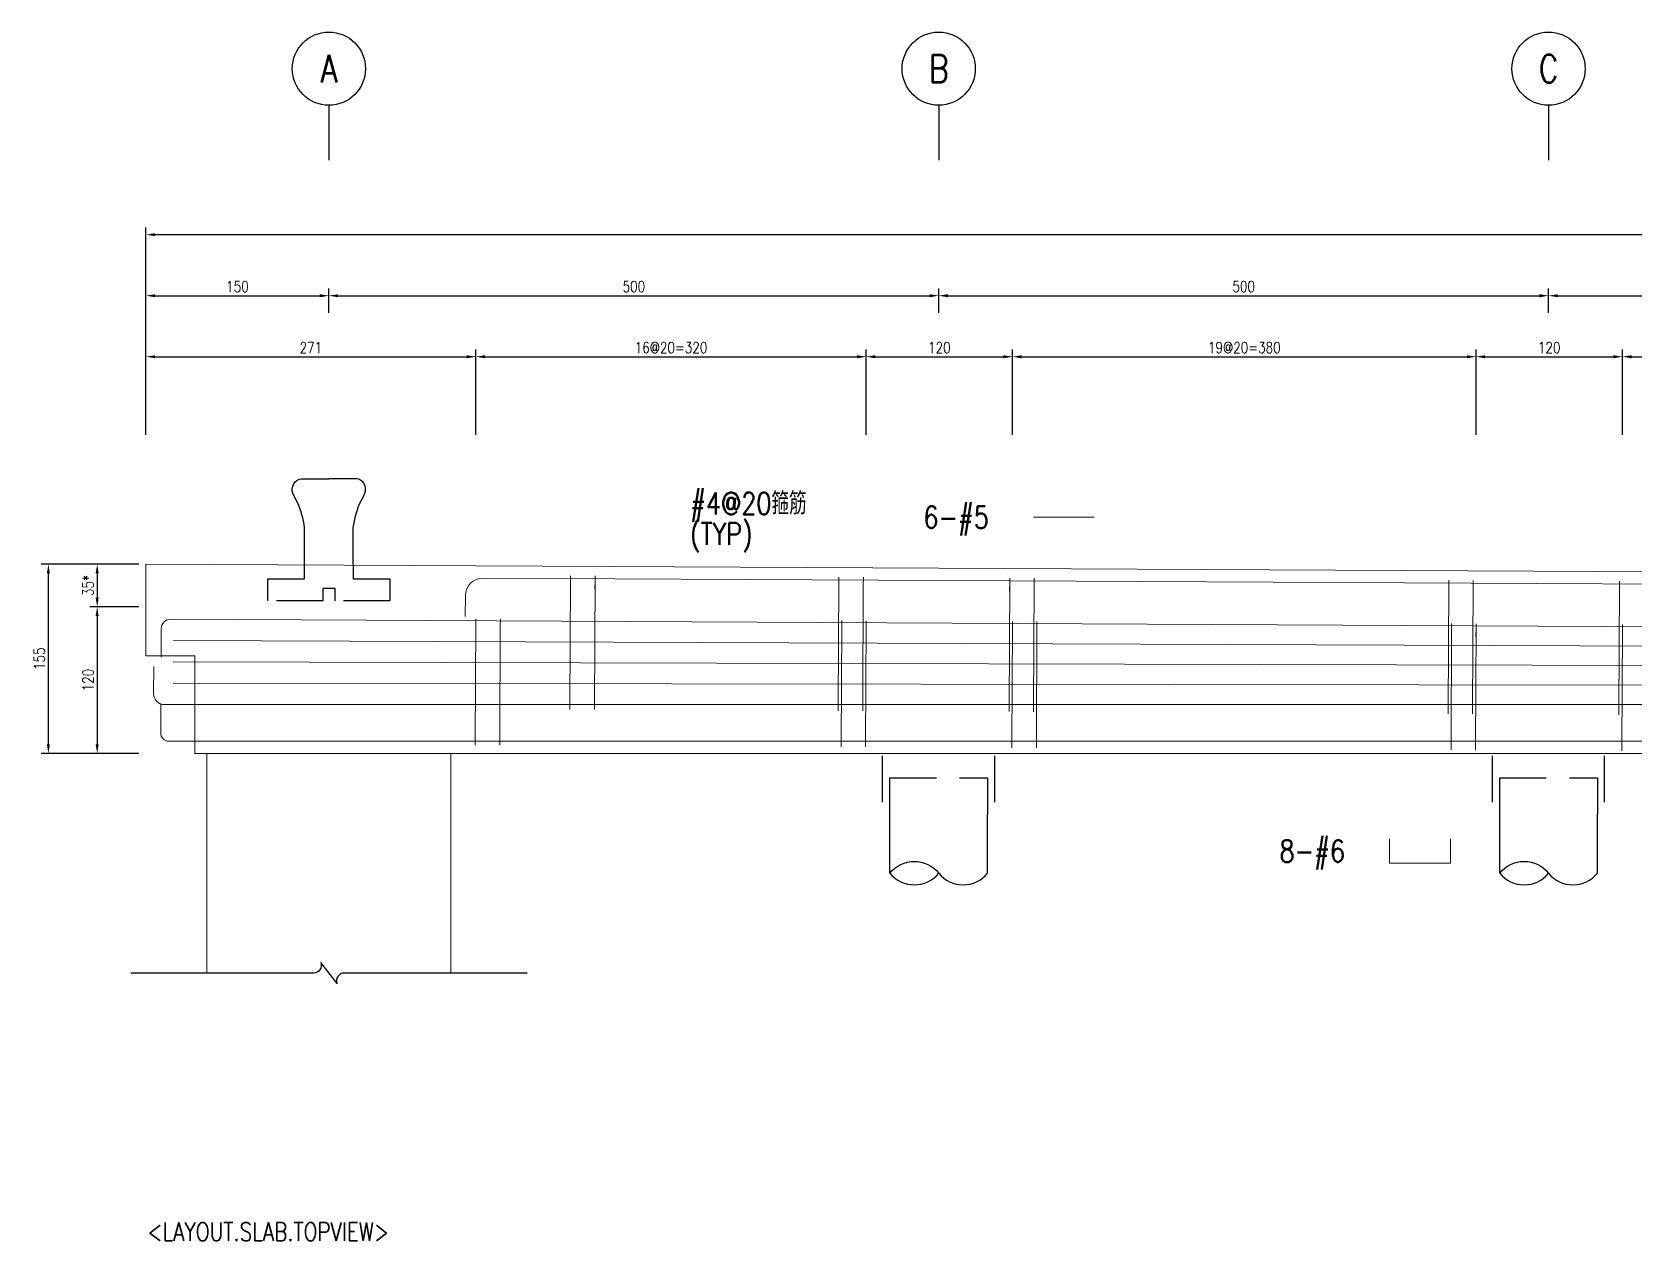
# Model space of a CAD drawing. Extents: x -4754 to 4976, y -19960 to 3841.
# Drawn here: x -359 to 955, y -9499 to -8509 of the extents above; entities that cross this region are included whole.
import ezdxf
from ezdxf.enums import TextEntityAlignment as Align

# ---------------------------------------------------------------- set-up
doc = ezdxf.new("R2010")
doc.units = 0
doc.header["$LTSCALE"] = 3
doc.linetypes.add('DASHED', pattern=[19.05, 12.7, -6.35])
doc.layers.get('0').update_dxf_attribs({"linetype": 'CONTINUOUS'})
doc.layers.add('HB_0', color=7, linetype='CONTINUOUS', transparency=0.5)
for name, color, linetype in [('HB_DIM', 1, 'CONTINUOUS'), ('HB_TXT_CTEXT', 2, 'CONTINUOUS'), ('RCAD.PARM.Treatle', 2, 'CONTINUOUS'), ('鋼筋', 3, 'CONTINUOUS')]:
    doc.layers.add(name, color=color, linetype=linetype)
doc.styles.get("Standard").update_dxf_attribs({"font": 'ROMANS.shx', "width": 0.8, "bigfont": 'chineset.shx'})
doc.dimstyles.new('30', dxfattribs={"dimscale": 3, "dimtxt": 3, "dimasz": 2.5, "dimexe": 2, "dimexo": 2, "dimgap": 1, "dimtad": 1, "dimdsep": 46, "dimtxsty": 'Standard', "dimcen": 0, "dimclrd": 256, "dimclre": 256, "dimclrt": 2, "dimadec": 0, "dimazin": 0, "dimtfac": 1, "dimtix": 1, "dimtmove": 2, "dimatfit": 3, "dimfxl": 1, "dimtolj": 1, "dimtzin": 0, "dimarcsym": 0})

# ---------------------------------------------------------------- blocks, each defined once
blk = doc.blocks.new('fender_bottom')
at = {"color": 1, "linetype": 'Continuous'}
blk.add_lwpolyline([(162.5, 0), (12.5, 0, 0.529473), (6.7, -8.6), (-6.7, 8.6, -0.532815), (-12.5, 0), (-162.5, 0)], format="xyb", dxfattribs=at)
blk = doc.blocks.new('fender_top_transverse')
at = {"layer": 'HB_0', "color": 1, "linetype": 'Continuous'}
for points in [[(-20, 30), (-20, 60, 0.07193), (-25.7, 80.5, -0.041495), (-29.5, 88.2, -0.488993), (-22.5, 100), (0, 100)], [(20, 30), (20, 60, -0.07193), (25.7, 80.5, 0.041495), (29.5, 88.2, 0.488993), (22.5, 100), (0, 100)]]:
    blk.add_lwpolyline(points, format="xyb", dxfattribs=at)
at = {"layer": 'HB_0', "color": 252, "linetype": 'DASHED'}
blk.add_lwpolyline([(20, 30), (20, 18), (50, 18), (50, 0), (5, 0), (5, 10), (-5, 10), (-5, 0), (-50, 0), (-50, 18), (-20, 18), (-20, 30)], dxfattribs=at)
blk = doc.blocks.new('pile_vertical')
at = {"color": 252, "linetype": 'DASHED'}
for p, q in [((-46, -40), (-46, 0)), ((46, -40), (46, 0))]:
    blk.add_line(p, q, dxfattribs=at)
at = {"linetype": 'Continuous'}
for p, q in [((-40, -98.1), (-40, -50)), ((40, -98.1), (40, -50))]:
    blk.add_line(p, q, dxfattribs=at)
at = {"color": 252, "linetype": 'DASHED'}
blk.add_lwpolyline([(-40, -50), (-40, -20), (40, -20), (40, -50)], dxfattribs=at)
at = {"linetype": 'Continuous'}
for points in [[(-40, -98.1, -0.48), (0, -98.1, 0.48), (40, -98.1, 0.48)], [(-40, -98.1, 0.48), (0, -98.1, 0.48)]]:
    blk.add_lwpolyline(points, format="xyb", dxfattribs=at)
blk = doc.blocks.new('line_guide')
at = {"color": 4, "linetype": 'Continuous'}
blk.add_line((0, 0), (0, -45), dxfattribs=at)
blk.add_circle((0, 30), 30, dxfattribs=at)
at = {"color": 4, "linetype": 'Continuous', "width": 0.8}
blk.add_attdef('A', text='', height=22.5, dxfattribs=at).set_placement((0, 30), align=Align.MIDDLE)
blk = doc.blocks.new('*D241')
at = {"layer": 'HB_DIM', "linetype": 'Continuous', "lineweight": -2}
for p, q in [((-271.4, -8944.8), (-311.4, -8944.8)), ((-305.4, -8952.3), (-305.4, -8972.3)), ((-271.4, -8979.8), (-311.4, -8979.8))]:
    blk.add_line(p, q, dxfattribs=at)
at = {"layer": 'HB_DIM'}
for points in [[(-304.2, -8952.3), (-306.7, -8952.3), (-305.4, -8944.8)], [(-306.7, -8972.3), (-304.2, -8972.3), (-305.4, -8979.8)]]:
    blk.add_solid(points, dxfattribs=at)
at = {"layer": 'HB_DIM', "color": 2, "linetype": 'Continuous', "insert": (-312.9, -8962.3), "char_height": 9, "attachment_point": 5, "rotation": 90}
blk.add_mtext('\\A1;35*', dxfattribs=at)
blk = doc.blocks.new('*D242')
at = {"layer": 'HB_DIM', "linetype": 'Continuous', "lineweight": -2}
for p, q in [((-271.4, -8979.8), (-311.4, -8979.8)), ((-305.4, -8987.3), (-305.4, -9092.3)), ((-271.4, -9099.8), (-311.4, -9099.8))]:
    blk.add_line(p, q, dxfattribs=at)
at = {"layer": 'HB_DIM'}
for points in [[(-304.2, -8987.3), (-306.7, -8987.3), (-305.4, -8979.8)], [(-306.7, -9092.3), (-304.2, -9092.3), (-305.4, -9099.8)]]:
    blk.add_solid(points, dxfattribs=at)
at = {"layer": 'HB_DIM', "color": 2, "linetype": 'Continuous', "insert": (-312.9, -9039.8), "char_height": 9, "attachment_point": 5, "rotation": 90}
blk.add_mtext('\\A1;120', dxfattribs=at)
blk = doc.blocks.new('*D243')
at = {"layer": 'HB_DIM', "linetype": 'Continuous', "lineweight": -2}
for p, q in [((-265.4, -8838.8), (-265.4, -8768.8)), ((5.1, -8838.8), (5.1, -8768.8)), ((-257.9, -8774.8), (-2.4, -8774.8))]:
    blk.add_line(p, q, dxfattribs=at)
at = {"layer": 'HB_DIM'}
for points in [[(-257.9, -8773.6), (-257.9, -8776.1), (-265.4, -8774.8)], [(-2.4, -8776.1), (-2.4, -8773.6), (5.1, -8774.8)]]:
    blk.add_solid(points, dxfattribs=at)
at = {"layer": 'HB_DIM', "color": 2, "linetype": 'Continuous', "insert": (-130.2, -8767.3), "char_height": 9, "attachment_point": 5, "rotation": 0}
blk.add_mtext('\\A1;271', dxfattribs=at)
blk = doc.blocks.new('*D244')
at = {"layer": 'HB_DIM', "linetype": 'Continuous', "lineweight": -2}
for p, q in [((5.1, -8838.8), (5.1, -8768.8)), ((325.1, -8838.8), (325.1, -8768.8)), ((12.6, -8774.8), (317.6, -8774.8))]:
    blk.add_line(p, q, dxfattribs=at)
at = {"layer": 'HB_DIM'}
for points in [[(12.6, -8773.6), (12.6, -8776.1), (5.1, -8774.8)], [(317.6, -8776.1), (317.6, -8773.6), (325.1, -8774.8)]]:
    blk.add_solid(points, dxfattribs=at)
at = {"layer": 'HB_DIM', "color": 2, "linetype": 'Continuous', "insert": (165.1, -8767.3), "char_height": 9, "attachment_point": 5, "rotation": 0}
blk.add_mtext('\\A1;16@20=320', dxfattribs=at)
blk = doc.blocks.new('*D245')
at = {"layer": 'HB_DIM', "linetype": 'Continuous', "lineweight": -2}
for p, q in [((325.1, -8838.8), (325.1, -8768.8)), ((445.1, -8838.8), (445.1, -8768.8)), ((332.6, -8774.8), (437.6, -8774.8))]:
    blk.add_line(p, q, dxfattribs=at)
at = {"layer": 'HB_DIM'}
for points in [[(332.6, -8773.6), (332.6, -8776.1), (325.1, -8774.8)], [(437.6, -8776.1), (437.6, -8773.6), (445.1, -8774.8)]]:
    blk.add_solid(points, dxfattribs=at)
at = {"layer": 'HB_DIM', "color": 2, "linetype": 'Continuous', "insert": (385.1, -8767.3), "char_height": 9, "attachment_point": 5, "rotation": 0}
blk.add_mtext('\\A1;120', dxfattribs=at)
blk = doc.blocks.new('*D246')
at = {"layer": 'HB_DIM', "linetype": 'Continuous', "lineweight": -2}
for p, q in [((445.1, -8838.8), (445.1, -8768.8)), ((825.1, -8838.8), (825.1, -8768.8)), ((452.6, -8774.8), (817.6, -8774.8))]:
    blk.add_line(p, q, dxfattribs=at)
at = {"layer": 'HB_DIM'}
for points in [[(452.6, -8773.6), (452.6, -8776.1), (445.1, -8774.8)], [(817.6, -8776.1), (817.6, -8773.6), (825.1, -8774.8)]]:
    blk.add_solid(points, dxfattribs=at)
at = {"layer": 'HB_DIM', "color": 2, "linetype": 'Continuous', "insert": (635.1, -8767.3), "char_height": 9, "attachment_point": 5, "rotation": 0}
blk.add_mtext('\\A1;19@20=380', dxfattribs=at)
blk = doc.blocks.new('*D247')
at = {"layer": 'HB_DIM', "linetype": 'Continuous', "lineweight": -2}
for p, q in [((825.1, -8838.8), (825.1, -8768.8)), ((945.1, -8838.8), (945.1, -8768.8)), ((832.6, -8774.8), (937.6, -8774.8))]:
    blk.add_line(p, q, dxfattribs=at)
at = {"layer": 'HB_DIM'}
for points in [[(832.6, -8773.6), (832.6, -8776.1), (825.1, -8774.8)], [(937.6, -8776.1), (937.6, -8773.6), (945.1, -8774.8)]]:
    blk.add_solid(points, dxfattribs=at)
at = {"layer": 'HB_DIM', "color": 2, "linetype": 'Continuous', "insert": (885.1, -8767.3), "char_height": 9, "attachment_point": 5, "rotation": 0}
blk.add_mtext('\\A1;120', dxfattribs=at)
blk = doc.blocks.new('*D248')
at = {"layer": 'HB_DIM', "linetype": 'Continuous', "lineweight": -2}
for p, q in [((945.1, -8838.8), (945.1, -8768.8)), ((1325.1, -8838.8), (1325.1, -8768.8)), ((952.6, -8774.8), (1317.6, -8774.8))]:
    blk.add_line(p, q, dxfattribs=at)
at = {"layer": 'HB_DIM'}
for points in [[(952.6, -8773.6), (952.6, -8776.1), (945.1, -8774.8)], [(1317.6, -8776.1), (1317.6, -8773.6), (1325.1, -8774.8)]]:
    blk.add_solid(points, dxfattribs=at)
at = {"layer": 'HB_DIM', "color": 2, "linetype": 'Continuous', "insert": (1135.1, -8767.3), "char_height": 9, "attachment_point": 5, "rotation": 0}
blk.add_mtext('\\A1;19@20=380', dxfattribs=at)
blk = doc.blocks.new('*D256')
at = {"layer": 'HB_DIM', "linetype": 'Continuous', "lineweight": -2}
for p, q in [((-265.4, -8838.8), (-265.4, -8668.8)), ((-257.9, -8674.8), (2707.1, -8674.8)), ((2714.6, -8853.8), (2714.6, -8668.8))]:
    blk.add_line(p, q, dxfattribs=at)
at = {"layer": 'HB_DIM'}
for points in [[(-257.9, -8673.6), (-257.9, -8676.1), (-265.4, -8674.8)], [(2707.1, -8676.1), (2707.1, -8673.6), (2714.6, -8674.8)]]:
    blk.add_solid(points, dxfattribs=at)
at = {"layer": 'HB_DIM', "color": 2, "linetype": 'Continuous', "insert": (1224.6, -8667.3), "char_height": 9, "attachment_point": 5, "rotation": 0}
blk.add_mtext('\\A1;2980', dxfattribs=at)
blk = doc.blocks.new('*D257')
at = {"layer": 'HB_DIM', "linetype": 'Continuous', "lineweight": -2}
for p, q in [((-265.4, -8838.8), (-265.4, -8718.8)), ((-115.4, -8738.8), (-115.4, -8718.8)), ((-257.9, -8724.8), (-122.9, -8724.8))]:
    blk.add_line(p, q, dxfattribs=at)
at = {"layer": 'HB_DIM'}
for points in [[(-257.9, -8723.6), (-257.9, -8726.1), (-265.4, -8724.8)], [(-122.9, -8726.1), (-122.9, -8723.6), (-115.4, -8724.8)]]:
    blk.add_solid(points, dxfattribs=at)
at = {"layer": 'HB_DIM', "color": 2, "linetype": 'Continuous', "insert": (-190.4, -8717.3), "char_height": 9, "attachment_point": 5, "rotation": 0}
blk.add_mtext('\\A1;150', dxfattribs=at)
blk = doc.blocks.new('*D258')
at = {"layer": 'HB_DIM', "linetype": 'Continuous', "lineweight": -2}
for p, q in [((-115.4, -8738.8), (-115.4, -8718.8)), ((384.6, -8738.8), (384.6, -8718.8)), ((-107.9, -8724.8), (377.1, -8724.8))]:
    blk.add_line(p, q, dxfattribs=at)
at = {"layer": 'HB_DIM'}
for points in [[(-107.9, -8723.6), (-107.9, -8726.1), (-115.4, -8724.8)], [(377.1, -8726.1), (377.1, -8723.6), (384.6, -8724.8)]]:
    blk.add_solid(points, dxfattribs=at)
at = {"layer": 'HB_DIM', "color": 2, "linetype": 'Continuous', "insert": (134.6, -8717.3), "char_height": 9, "attachment_point": 5, "rotation": 0}
blk.add_mtext('\\A1;500', dxfattribs=at)
blk = doc.blocks.new('*D259')
at = {"layer": 'HB_DIM', "linetype": 'Continuous', "lineweight": -2}
for p, q in [((384.6, -8738.8), (384.6, -8718.8)), ((884.6, -8738.8), (884.6, -8718.8)), ((392.1, -8724.8), (877.1, -8724.8))]:
    blk.add_line(p, q, dxfattribs=at)
at = {"layer": 'HB_DIM'}
for points in [[(392.1, -8723.6), (392.1, -8726.1), (384.6, -8724.8)], [(877.1, -8726.1), (877.1, -8723.6), (884.6, -8724.8)]]:
    blk.add_solid(points, dxfattribs=at)
at = {"layer": 'HB_DIM', "color": 2, "linetype": 'Continuous', "insert": (634.6, -8717.3), "char_height": 9, "attachment_point": 5, "rotation": 0}
blk.add_mtext('\\A1;500', dxfattribs=at)
blk = doc.blocks.new('*D260')
at = {"layer": 'HB_DIM', "linetype": 'Continuous', "lineweight": -2}
for p, q in [((884.6, -8738.8), (884.6, -8718.8)), ((1384.6, -8738.8), (1384.6, -8718.8)), ((892.1, -8724.8), (1377.1, -8724.8))]:
    blk.add_line(p, q, dxfattribs=at)
at = {"layer": 'HB_DIM'}
for points in [[(892.1, -8723.6), (892.1, -8726.1), (884.6, -8724.8)], [(1377.1, -8726.1), (1377.1, -8723.6), (1384.6, -8724.8)]]:
    blk.add_solid(points, dxfattribs=at)
at = {"layer": 'HB_DIM', "color": 2, "linetype": 'Continuous', "insert": (1134.6, -8717.3), "char_height": 9, "attachment_point": 5, "rotation": 0}
blk.add_mtext('\\A1;500', dxfattribs=at)
blk = doc.blocks.new('*D264')
at = {"layer": 'HB_DIM', "linetype": 'Continuous', "lineweight": -2}
for p, q in [((-281.4, -8944.8), (-351.4, -8944.8)), ((-345.4, -9092.3), (-345.4, -8952.3)), ((-281.4, -9099.8), (-351.4, -9099.8))]:
    blk.add_line(p, q, dxfattribs=at)
at = {"layer": 'HB_DIM'}
for points in [[(-344.2, -8952.3), (-346.7, -8952.3), (-345.4, -8944.8)], [(-346.7, -9092.3), (-344.2, -9092.3), (-345.4, -9099.8)]]:
    blk.add_solid(points, dxfattribs=at)
at = {"layer": 'HB_DIM', "color": 2, "linetype": 'Continuous', "insert": (-352.9, -9022.3), "char_height": 9, "attachment_point": 5, "rotation": 90}
blk.add_mtext('\\A1;155', dxfattribs=at)

msp = doc.modelspace()

# ---------------------------------------------------------------- linework, layer by layer
at = {"layer": 'HB_0', "lineweight": 5}
for p, q in [((-215.427, -9099.802), (-215.427, -9279.802)), ((-15.427, -9099.802), (-15.427, -9279.802))]:
    msp.add_line(p, q, dxfattribs=at)
msp.add_lwpolyline([(-225.427, -9099.802), (-225.427, -9019.802), (-265.427, -9019.802), (-265.427, -8944.802), (2714.573, -8959.802), (2714.573, -9099.802), (-225.427, -9099.802)], dxfattribs=at)
at = {"layer": 'HB_DIM', "color": 1, "linetype": 'Continuous'}
for points in [[(25.129, -8990.171, 0, 1.25, 0), (37.439, -8981.661, 0, 0, 0), (162.767, -8895.029, 0, 0, 0), (180.767, -8895.029, 0, 0, 0)], [(102.767, -8955.029, 0, 1.25, 0), (112.767, -8945.029, 0, 0, 0), (162.767, -8895.029, 0, 0, 0), (180.767, -8895.029, 0, 0, 0)], [(344.142, -9026.359, 0, 1.25, 0), (344.142, -9011.359, 0, 0, 0), (344.142, -8906.359, 0, 0, 0), (362.142, -8906.359, 0, 0, 0)], [(344.142, -9043.104, 0, 1.25, 0), (344.142, -9028.104, 0, 0, 0), (344.142, -8906.359, 0, 0, 0), (362.142, -8906.359, 0, 0, 0)], [(344.142, -9009.614, 0, 1.25, 0), (344.142, -8994.614, 0, 0, 0), (344.142, -8906.359, 0, 0, 0), (362.142, -8906.359, 0, 0, 0)], [(931.051, -8995.823, 0, 1.25, 0), (931.051, -8980.823, 0, 0, 0), (931.051, -8905.823, 0, 0, 0), (949.051, -8905.823, 0, 0, 0)], [(929.798, -9059.808, 0, 1.25, 0), (929.798, -9074.808, 0, 0, 0), (929.798, -9149.808, 0, 0, 0), (947.798, -9149.808, 0, 0, 0)], [(636.132, -9089.826, 0, 1.25, 0), (636.132, -9104.826, 0, 0, 0), (636.132, -9179.826, 0, 0, 0), (654.132, -9179.826, 0, 0, 0)]]:
    msp.add_lwpolyline(points, format="xyseb", dxfattribs=at)
at = {"layer": 'HB_TXT_CTEXT', "lineweight": 5}
msp.add_line((462.142, -8906.359, 50), (512.142, -8906.359, 50), dxfattribs=at)
msp.add_polyline3d([(754.132, -9169.826, -50), (754.132, -9189.826, -50), (804.132, -9189.826, -50), (804.132, -9169.826, -50)], dxfattribs=at)
at = {"layer": '鋼筋', "lineweight": 5}
for p, q in [((11.01, -8956.193, -38), (2694.033, -8969.698, -38)), ((11.01, -8956.193, -27.143), (2694.033, -8969.698, -27.143)), ((11.01, -8956.193, -16.286), (2694.033, -8969.698, -16.286)), ((11.01, -8956.193, -5.429), (2694.033, -8969.698, -5.429)), ((11.01, -8956.193, 5.429), (2694.033, -8969.698, 5.429)), ((11.01, -8956.193, 16.286), (2694.033, -8969.698, 16.286)), ((11.01, -8956.193, 27.143), (2694.033, -8969.698, 27.143)), ((11.01, -8956.193, 38), (2694.033, -8969.698, 38)), ((82.754, -8957.512, 40.245), (82.235, -9060.652, 40.245)), ((82.235, -9060.652, -40.245), (82.754, -8957.512, -40.245)), ((82.716, -8965.132, 33.895), (82.754, -8957.512, 33.895)), ((82.754, -8957.512, -33.895), (82.716, -8965.132, -33.895)), ((-3.639, -8987.73, -38), (-3.553, -8970.61, -38)), ((-3.639, -8987.73, -27.143), (-3.553, -8970.61, -27.143)), ((-3.639, -8987.73, -16.286), (-3.553, -8970.61, -16.286)), ((-3.639, -8987.73, -5.429), (-3.553, -8970.61, -5.429)), ((-3.639, -8987.73, 5.429), (-3.553, -8970.61, 5.429)), ((-3.639, -8987.73, 16.286), (-3.553, -8970.61, 16.286)), ((-3.639, -8987.73, 27.143), (-3.553, -8970.61, 27.143)), ((-3.639, -8987.73, 38), (-3.553, -8970.61, 38)), ((102.754, -8957.613, 40.245), (102.235, -9060.752, 40.245)), ((102.235, -9060.752, -40.245), (102.754, -8957.613, -40.245)), ((102.715, -8965.233, 33.895), (102.754, -8957.613, 33.895)), ((102.754, -8957.613, -33.895), (102.715, -8965.233, -33.895)), ((302.751, -8958.62, 40.245), (302.232, -9061.759, 40.245)), ((302.232, -9061.759, -40.245), (302.751, -8958.62, -40.245)), ((302.713, -8966.24, 33.895), (302.751, -8958.62, 33.895)), ((302.751, -8958.62, -33.895), (302.713, -8966.24, -33.895)), ((322.751, -8958.72, 40.245), (322.232, -9061.86, 40.245)), ((322.232, -9061.86, -40.245), (322.751, -8958.72, -40.245)), ((322.713, -8966.34, 33.895), (322.751, -8958.72, 33.895)), ((322.751, -8958.72, -33.895), (322.713, -8966.34, -33.895)), ((442.749, -8959.324, 40.245), (442.23, -9062.464, 40.245)), ((442.23, -9062.464, -40.245), (442.749, -8959.324, -40.245)), ((442.711, -8966.944, 33.895), (442.749, -8959.324, 33.895)), ((442.749, -8959.324, -33.895), (442.711, -8966.944, -33.895)), ((462.749, -8959.425, 40.245), (462.23, -9062.564, 40.245)), ((462.23, -9062.564, -40.245), (462.749, -8959.425, -40.245)), ((462.711, -8967.045, 33.895), (462.749, -8959.425, 33.895)), ((462.749, -8959.425, -33.895), (462.711, -8967.045, -33.895)), ((802.745, -8961.137, 40.245), (802.226, -9064.276, 40.245)), ((802.226, -9064.276, -40.245), (802.745, -8961.137, -40.245)), ((802.707, -8968.756, 33.895), (802.745, -8961.137, 33.895)), ((802.745, -8961.137, -33.895), (802.707, -8968.756, -33.895)), ((822.745, -8961.237, 40.245), (822.225, -9064.377, 40.245)), ((822.225, -9064.377, -40.245), (822.745, -8961.237, -40.245)), ((822.706, -8968.857, 33.895), (822.745, -8961.237, 33.895)), ((822.745, -8961.237, -33.895), (822.706, -8968.857, -33.895)), ((942.743, -8961.841, 40.245), (942.224, -9064.981, 40.245)), ((942.224, -9064.981, -40.245), (942.743, -8961.841, -40.245)), ((942.705, -8969.461, 33.895), (942.743, -8961.841, 33.895)), ((942.743, -8961.841, -33.895), (942.705, -8969.461, -33.895)), ((-245.103, -8989.902, -50), (2695.282, -9004.703, -50)), ((-245.103, -8989.902, -35.714), (2695.282, -9004.703, -35.714)), ((-245.103, -8989.902, -21.429), (2695.282, -9004.703, -21.429)), ((-245.103, -8989.902, -7.143), (2695.282, -9004.703, -7.143)), ((-245.103, -8989.902, 7.143), (2695.282, -9004.703, 7.143)), ((-245.103, -8989.902, 21.429), (2695.282, -9004.703, 21.429)), ((-245.103, -8989.902, 35.714), (2695.282, -9004.703, 35.714)), ((-245.103, -8989.902, 50), (2695.282, -9004.703, 50)), ((5.116, -8992.654, 51.745), (4.627, -9089.791, 51.745)), ((4.627, -9089.791, -51.745), (5.116, -8992.654, -51.745)), ((5.078, -9000.274, 45.395), (5.116, -8992.654, 45.395)), ((5.116, -8992.654, -45.395), (5.078, -9000.274, -45.395)), ((25.116, -8992.754, 51.745), (24.627, -9089.892, 51.745)), ((24.627, -9089.892, -51.745), (25.116, -8992.754, -51.745)), ((25.078, -9000.374, 45.395), (25.116, -8992.754, 45.395)), ((25.116, -8992.754, -45.395), (25.078, -9000.374, -45.395)), ((305.112, -8994.164, 51.745), (304.623, -9091.301, 51.745)), ((304.623, -9091.301, -51.745), (305.112, -8994.164, -51.745)), ((305.074, -9001.784, 45.395), (305.112, -8994.164, 45.395)), ((305.112, -8994.164, -45.395), (305.074, -9001.784, -45.395)), ((325.112, -8994.264, 51.745), (324.623, -9091.402, 51.745)), ((324.623, -9091.402, -51.745), (325.112, -8994.264, -51.745)), ((325.074, -9001.884, 45.395), (325.112, -8994.264, 45.395)), ((325.112, -8994.264, -45.395), (325.074, -9001.884, -45.395)), ((445.111, -8994.869, 51.745), (444.622, -9092.006, 51.745)), ((444.622, -9092.006, -51.745), (445.111, -8994.869, -51.745)), ((445.072, -9002.488, 45.395), (445.111, -8994.869, 45.395)), ((445.111, -8994.869, -45.395), (445.072, -9002.488, -45.395)), ((465.11, -8994.969, 51.745), (464.621, -9092.107, 51.745)), ((464.621, -9092.107, -51.745), (465.11, -8994.969, -51.745)), ((465.072, -9002.589, 45.395), (465.11, -8994.969, 45.395)), ((465.11, -8994.969, -45.395), (465.072, -9002.589, -45.395)), ((805.106, -8996.681, 51.745), (804.617, -9093.818, 51.745)), ((804.617, -9093.818, -51.745), (805.106, -8996.681, -51.745)), ((805.068, -9004.3, 45.395), (805.106, -8996.681, 45.395)), ((805.106, -8996.681, -45.395), (805.068, -9004.3, -45.395)), ((825.106, -8996.781, 51.745), (824.617, -9093.919, 51.745)), ((824.617, -9093.919, -51.745), (825.106, -8996.781, -51.745)), ((825.067, -9004.401, 45.395), (825.106, -8996.781, 45.395)), ((825.106, -8996.781, -45.395), (825.067, -9004.401, -45.395)), ((-253.03, -9020.973, -50), (-252.912, -8997.633, -50)), ((-253.03, -9020.973, -35.714), (-252.912, -8997.633, -35.714)), ((-253.03, -9020.973, -21.429), (-252.912, -8997.633, -21.429)), ((-253.03, -9020.973, -7.143), (-252.912, -8997.633, -7.143)), ((-253.03, -9020.973, 7.143), (-252.912, -8997.633, 7.143)), ((-253.03, -9020.973, 21.429), (-252.912, -8997.633, 21.429)), ((-253.03, -9020.973, 35.714), (-252.912, -8997.633, 35.714)), ((-253.03, -9020.973, 50), (-252.912, -8997.633, 50)), ((-242.961, -9007.406, -50), (2692.983, -9018.449, -50)), ((-242.961, -9007.406, 50), (2692.983, -9018.449, 50)), ((945.104, -8997.385, 51.745), (944.615, -9094.523, 51.745)), ((944.615, -9094.523, -51.745), (945.104, -8997.385, -51.745)), ((945.066, -9005.005, 45.395), (945.104, -8997.385, 45.395)), ((945.104, -8997.385, -45.395), (945.066, -9005.005, -45.395)), ((-259.068, -9028.563, -50), (-259.18, -9050.897, -50)), ((-259.068, -9028.563, -35.714), (-259.18, -9050.897, -35.714)), ((-259.068, -9028.563, -21.429), (-259.18, -9050.897, -21.429)), ((-259.068, -9028.563, -7.143), (-259.18, -9050.897, -7.143)), ((-259.068, -9028.563, 7.143), (-259.18, -9050.897, 7.143)), ((-259.068, -9028.563, 21.429), (-259.18, -9050.897, 21.429)), ((-259.068, -9028.563, 35.714), (-259.18, -9050.897, 35.714)), ((-259.068, -9028.563, 50), (-259.18, -9050.897, 50)), ((-243.049, -9024.898, -50), (2692.906, -9032.206, -50)), ((-243.049, -9024.898, 50), (2692.906, -9032.206, 50)), ((-243.137, -9042.39, -50), (2692.825, -9045.964, -50)), ((-243.137, -9042.39, 50), (2692.825, -9045.964, 50)), ((-253.221, -9058.907, -50), (-253.343, -9083.143, -50)), ((-253.221, -9058.907, -35.714), (-253.343, -9083.143, -35.714)), ((-253.221, -9058.907, -21.429), (-253.343, -9083.143, -21.429)), ((-253.221, -9058.907, -7.143), (-253.343, -9083.143, -7.143)), ((-253.221, -9058.907, 7.143), (-253.343, -9083.143, 7.143)), ((-253.221, -9058.907, 21.429), (-253.343, -9083.143, 21.429)), ((-253.221, -9058.907, 35.714), (-253.343, -9083.143, 35.714)), ((-253.221, -9058.907, 50), (-253.343, -9083.143, 50)), ((-250.29, -9059.832, -50), (2699.93, -9059.772, -50)), ((-250.29, -9059.832, -35.714), (2699.93, -9059.772, -35.714)), ((-250.29, -9059.832, -21.429), (2699.93, -9059.772, -21.429)), ((-250.29, -9059.832, -7.143), (2699.93, -9059.772, -7.143)), ((-250.29, -9059.832, 7.143), (2699.93, -9059.772, 7.143)), ((-250.29, -9059.832, 21.429), (2699.93, -9059.772, 21.429)), ((-250.29, -9059.832, 35.714), (2699.93, -9059.772, 35.714)), ((-250.29, -9059.832, 50), (2699.93, -9059.772, 50)), ((82.219, -9063.827, 37.07), (82.219, -9063.827, -37.07)), ((102.219, -9063.927, 37.07), (102.219, -9063.927, -37.07)), ((302.216, -9064.934, 37.07), (302.216, -9064.934, -37.07)), ((322.216, -9065.035, 37.07), (322.216, -9065.035, -37.07)), ((442.214, -9065.639, 37.07), (442.214, -9065.639, -37.07)), ((462.214, -9065.739, 37.07), (462.214, -9065.739, -37.07)), ((802.21, -9067.451, 37.07), (802.21, -9067.451, -37.07)), ((822.209, -9067.551, 37.07), (822.209, -9067.551, -37.07)), ((942.208, -9068.155, 37.07), (942.208, -9068.155, -37.07)), ((-246.657, -9089.862, -50), (2695.973, -9089.742, -50)), ((-246.657, -9089.862, -35.714), (2695.973, -9089.742, -35.714)), ((-246.657, -9089.862, -21.429), (2695.973, -9089.742, -21.429)), ((-246.657, -9089.862, -7.143), (2695.973, -9089.742, -7.143)), ((-246.657, -9089.862, 7.143), (2695.973, -9089.742, 7.143)), ((-246.657, -9089.862, 21.429), (2695.973, -9089.742, 21.429)), ((-246.657, -9089.862, 35.714), (2695.973, -9089.742, 35.714)), ((-246.657, -9089.862, 50), (2695.973, -9089.742, 50)), ((4.611, -9092.966, 48.57), (4.611, -9092.966, -48.57)), ((24.611, -9093.067, 48.57), (24.611, -9093.067, -48.57)), ((304.607, -9094.476, 48.57), (304.607, -9094.476, -48.57)), ((324.607, -9094.577, 48.57), (324.607, -9094.577, -48.57)), ((444.606, -9095.181, 48.57), (444.606, -9095.181, -48.57)), ((464.605, -9095.282, 48.57), (464.605, -9095.282, -48.57)), ((804.601, -9096.993, 48.57), (804.601, -9096.993, -48.57)), ((824.601, -9097.094, 48.57), (824.601, -9097.094, -48.57)), ((944.599, -9097.698, 48.57), (944.599, -9097.698, -48.57))]:
    msp.add_line(p, q, dxfattribs=at)
at = {"layer": '鋼筋', "lineweight": 5, "extrusion": (0, 0, -1)}
for centre, radius, end in [((-10.937, -8970.683, 38), 14.49, 90.288399), ((-10.937, -8970.683, 27.143), 14.49, 90.288399), ((-10.937, -8970.683, 16.286), 14.49, 90.288399), ((-10.937, -8970.683, 5.429), 14.49, 90.288399), ((-10.937, -8970.683, -5.429), 14.49, 90.288399), ((-10.937, -8970.683, -16.286), 14.49, 90.288399), ((-10.937, -8970.683, -27.143), 14.49, 90.288399), ((-10.937, -8970.683, -38), 14.49, 90.288399), ((245.142, -8997.672, 50), 7.77, 90.288403), ((245.142, -8997.672, 35.714), 7.77, 90.288403), ((245.142, -8997.672, 21.429), 7.77, 90.288403), ((245.142, -8997.672, 7.143), 7.77, 90.288403), ((245.142, -8997.672, -7.143), 7.77, 90.288403), ((245.142, -8997.672, -21.429), 7.77, 90.288403), ((245.142, -8997.672, -35.714), 7.77, 90.288403), ((245.142, -8997.672, -50), 7.77, 90.288403)]:
    msp.add_arc(centre, radius, 0.288399, end, dxfattribs=at)
at = {"layer": '鋼筋', "lineweight": 5, "extrusion": (0.999987, -0.005033, 0)}
for centre, start, end in [((-8956.982, 37.07, 127.841), 270, 90), ((-8956.982, -37.07, 127.841), 270, 90), ((-8956.982, 37.07, 147.841), 270, 90), ((-8956.982, -37.07, 147.841), 270, 90), ((-8956.982, 37.07, 347.841), 270, 90), ((-8956.982, -37.07, 347.841), 270, 90), ((-8956.982, 37.07, 367.841), 270, 90), ((-8956.982, -37.07, 367.841), 270, 90), ((-8956.982, 37.07, 487.841), 270, 90), ((-8956.982, -37.07, 487.841), 270, 90), ((-8956.982, 37.07, 507.841), 270, 90), ((-8956.982, -37.07, 507.841), 270, 90), ((-8956.982, 37.07, 847.841), 270, 90), ((-8956.982, -37.07, 847.841), 270, 90), ((-8956.982, 37.07, 867.841), 270, 90), ((-8956.982, -37.07, 867.841), 270, 90), ((-8956.982, 37.07, 987.841), 270, 90), ((-8956.982, -37.07, 987.841), 270, 90), ((-8992.514, 48.57, 50.381), 270, 90), ((-8992.514, -48.57, 50.381), 270, 90), ((-8992.514, 48.57, 70.381), 270, 90), ((-8992.514, -48.57, 70.381), 270, 90), ((-8992.514, 48.57, 350.381), 270, 90), ((-8992.514, -48.57, 350.381), 270, 90), ((-8992.514, 48.57, 370.381), 270, 90), ((-8992.514, -48.57, 370.381), 270, 90), ((-8992.514, 48.57, 490.381), 270, 90), ((-8992.514, -48.57, 490.381), 270, 90), ((-8992.514, 48.57, 510.381), 270, 90), ((-8992.514, -48.57, 510.381), 270, 90), ((-8992.514, 48.57, 850.381), 270, 90), ((-8992.514, -48.57, 850.381), 270, 90), ((-8992.514, 48.57, 870.381), 270, 90), ((-8992.514, -48.57, 870.381), 270, 90), ((-8992.514, 48.57, 990.381), 270, 90), ((-8992.514, -48.57, 990.381), 270, 90), ((-9060.123, 37.07, 127.841), 90, 180), ((-9060.123, -37.07, 127.841), 180, 270), ((-9060.123, 37.07, 147.841), 90, 180), ((-9060.123, -37.07, 147.841), 180, 270), ((-9060.123, 37.07, 347.841), 90, 180), ((-9060.123, -37.07, 347.841), 180, 270), ((-9060.123, 37.07, 367.841), 90, 180), ((-9060.123, -37.07, 367.841), 180, 270), ((-9060.123, 37.07, 487.841), 90, 180), ((-9060.123, -37.07, 487.841), 180, 270), ((-9060.123, 37.07, 507.841), 90, 180), ((-9060.123, -37.07, 507.841), 180, 270), ((-9060.123, 37.07, 847.841), 90, 180), ((-9060.123, -37.07, 847.841), 180, 270), ((-9060.123, 37.07, 867.841), 90, 180), ((-9060.123, -37.07, 867.841), 180, 270), ((-9060.123, 37.07, 987.841), 90, 180), ((-9060.123, -37.07, 987.841), 180, 270), ((-9089.653, 48.57, 50.381), 90, 180), ((-9089.653, -48.57, 50.381), 180, 270), ((-9089.653, 48.57, 70.381), 90, 180), ((-9089.653, -48.57, 70.381), 180, 270), ((-9089.653, 48.57, 350.381), 90, 180), ((-9089.653, -48.57, 350.381), 180, 270), ((-9089.653, 48.57, 370.381), 90, 180), ((-9089.653, -48.57, 370.381), 180, 270), ((-9089.653, 48.57, 490.381), 90, 180), ((-9089.653, -48.57, 490.381), 180, 270), ((-9089.653, 48.57, 510.381), 90, 180), ((-9089.653, -48.57, 510.381), 180, 270), ((-9089.653, 48.57, 850.381), 90, 180), ((-9089.653, -48.57, 850.381), 180, 270), ((-9089.653, 48.57, 870.381), 90, 180), ((-9089.653, -48.57, 870.381), 180, 270), ((-9089.653, 48.57, 990.381), 90, 180), ((-9089.653, -48.57, 990.381), 180, 270)]:
    msp.add_arc(centre, 3.175, start, end, dxfattribs=at)
at = {"layer": '鋼筋', "lineweight": 5}
for centre, radius, end in [((-250.29, -9050.942, -50), 8.89, 270.001166), ((-250.29, -9050.942, -35.714), 8.89, 270.001166), ((-250.29, -9050.942, -21.429), 8.89, 270.001166), ((-250.29, -9050.942, -7.143), 8.89, 270.001166), ((-250.29, -9050.942, 7.143), 8.89, 270.001166), ((-250.29, -9050.942, 21.429), 8.89, 270.001166), ((-250.29, -9050.942, 35.714), 8.89, 270.001166), ((-250.29, -9050.942, 50), 8.89, 270.001166), ((-246.658, -9083.177, -50), 6.685, 270.002342), ((-246.658, -9083.177, -35.714), 6.685, 270.002342), ((-246.658, -9083.177, -21.429), 6.685, 270.002342), ((-246.658, -9083.177, -7.143), 6.685, 270.002342), ((-246.658, -9083.177, 7.143), 6.685, 270.002342), ((-246.658, -9083.177, 21.429), 6.685, 270.002342), ((-246.658, -9083.177, 35.714), 6.685, 270.002342), ((-246.658, -9083.177, 50), 6.685, 270.002342)]:
    msp.add_arc(centre, radius, 179.711601, end, dxfattribs=at)

# ---------------------------------------------------------------- block references
at = {"layer": 'HB_0', "linetype": 'Continuous'}
for p, values in [((-115.427, -8568.802), {'A': 'A'}), ((384.573, -8568.802), {'A': 'B'}), ((884.573, -8568.802), {'A': 'C'})]:
    msp.add_blockref('line_guide', p, dxfattribs=at).add_auto_attribs(values)
for name, p in [('fender_top_transverse', (-115.427, -8974.802)), ('pile_vertical', (384.573, -9099.802)), ('pile_vertical', (884.573, -9099.802)), ('fender_bottom', (-115.427, -9279.802))]:
    msp.add_blockref(name, p, dxfattribs=at)

# ---------------------------------------------------------------- texts
at = {"layer": 'HB_TXT_CTEXT', "linetype": 'Continuous', "width": 0.8}
for s, p in [('#4@20箍筋', (180.767, -8895.029, 35.225)), (' 6-#5', (362.142, -8906.359, 50)), ('(TYP)', (180.767, -8920.029, 35.225)), (' 8-#6', (654.132, -9179.826, -50))]:
    msp.add_text(s, height=18, dxfattribs=at).set_placement(p, align=Align.MIDDLE_LEFT)
at = {"layer": 'RCAD.PARM.Treatle', "color": 6, "linetype": 'Continuous', "width": 0.8}
msp.add_text('<LAYOUT.SLAB.TOPVIEW>', height=15, rotation=360, dxfattribs=at).set_placement((-165.201, -9491.803), align=Align.MIDDLE)

# ---------------------------------------------------------------- dimensions: what is measured, and where the dimension line sits
at = {"layer": 'HB_DIM', "linetype": 'Continuous'}
for base, p1, p2, angle, override, picture, middle in [((2714.573, -8674.802), (-265.427, -8844.802), (2714.573, -8859.802), 0, {"dimdec": 0, "dimpost": '<>'}, '*D256', (1224.573, -8667.302)), ((-115.427, -8724.802), (-265.427, -8844.802), (-115.427, -8744.802, -3059), 0, {"dimdec": 0, "dimpost": '<>'}, '*D257', (-190.427, -8717.302)), ((384.573, -8724.802), (-115.427, -8744.802, -3059), (384.573, -8744.802, -2559), 0, {"dimdec": 0, "dimpost": '<>'}, '*D258', (134.573, -8717.302)), ((884.573, -8724.802), (384.573, -8744.802, -2559), (884.573, -8744.802, -2059), 0, {"dimdec": 0, "dimpost": '<>'}, '*D259', (634.573, -8717.302)), ((1384.573, -8724.802), (884.573, -8744.802, -2059), (1384.573, -8744.802, -1559), 0, {"dimdec": 0, "dimpost": '<>'}, '*D260', (1134.573, -8717.302)), ((5.078, -8774.802), (-265.427, -8844.802), (5.078, -8844.802, 45.395), 0, {"dimdec": 0, "dimpost": '<>'}, '*D243', (-130.174, -8767.302)), ((445.072, -8774.802), (325.074, -8844.802, 45.395), (445.072, -8844.802, 45.395), 0, {"dimdec": 0, "dimpost": '<>'}, '*D245', (385.073, -8767.302)), ((945.066, -8774.802), (825.067, -8844.802, 45.395), (945.066, -8844.802, 45.395), 0, {"dimdec": 0, "dimpost": '<>'}, '*D247', (885.067, -8767.302)), ((-345.427, -8944.802), (-275.427, -9099.802), (-275.427, -8944.802), 90, {"dimtad": 4, "dimdec": 0, "dimpost": '<>'}, '*D264', (-352.927, -9022.302)), ((-305.427, -9099.802), (-265.427, -8979.802), (-265.427, -9099.802), 90, {"dimtad": 4, "dimdec": 0, "dimpost": '<>'}, '*D242', (-312.927, -9039.802))]:
    dim = msp.add_linear_dim(base=base, p1=p1, p2=p2, angle=angle, dimstyle='30', override=override, dxfattribs=at)
    dim.commit()
    dim.dimension.update_dxf_attribs({"geometry": picture, "text_midpoint": middle})
for base, p1, p2, angle, text, override, picture, middle in [((325.074, -8774.802), (5.078, -8844.802, 45.395), (325.074, -8844.802, 45.395), 0, '16@20=<>', {"dimdec": 0, "dimpost": '<>'}, '*D244', (165.076, -8767.302)), ((825.067, -8774.802), (445.072, -8844.802, 45.395), (825.067, -8844.802, 45.395), 0, '19@20=<>', {"dimdec": 0, "dimpost": '<>'}, '*D246', (635.07, -8767.302)), ((1325.061, -8774.802), (945.066, -8844.802, 45.395), (1325.061, -8844.802, 45.395), 0, '19@20=<>', {"dimdec": 0, "dimpost": '<>'}, '*D248', (1135.063, -8767.302)), ((-305.427, -8979.802), (-265.427, -8944.802), (-265.427, -8979.802), 90, '<>*', {"dimtad": 4, "dimdec": 0, "dimpost": '<>'}, '*D241', (-312.927, -8962.302))]:
    dim = msp.add_linear_dim(base=base, p1=p1, p2=p2, angle=angle, text=text, dimstyle='30', override=override, dxfattribs=at)
    dim.commit()
    dim.dimension.update_dxf_attribs({"geometry": picture, "text_midpoint": middle})

doc.saveas('drawing.dxf')
